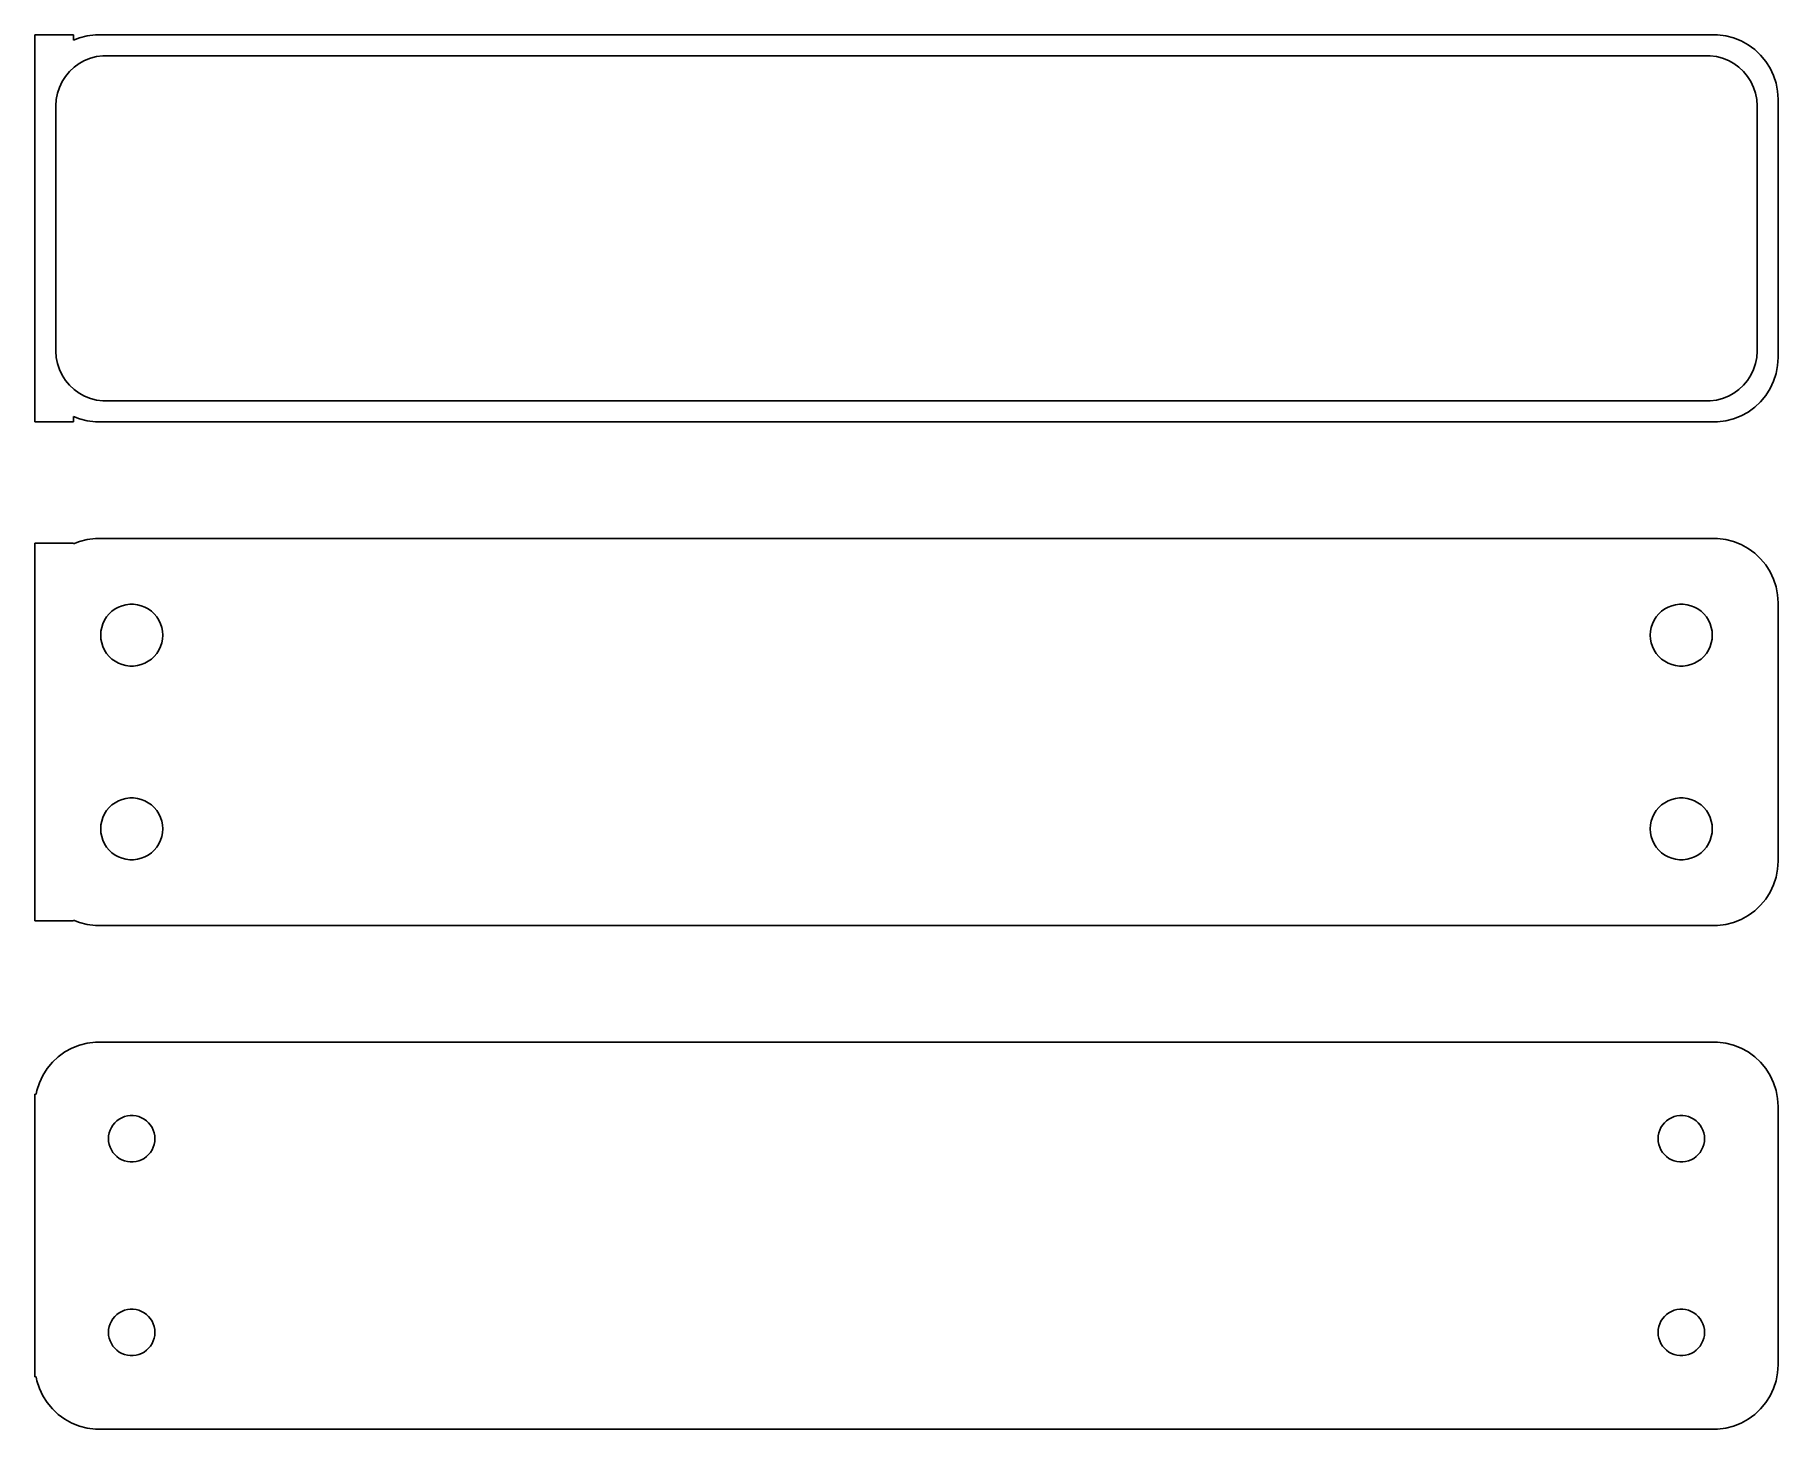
# Model space of a CAD drawing. Header units: metres. Extents: x -68 to 68, y 63 to 171.
import ezdxf

# ---------------------------------------------------------------- set-up
doc = ezdxf.new("R2010")
doc.units = ezdxf.units.M

msp = doc.modelspace()

# ---------------------------------------------------------------- linework, layer by layer
for p, q in [((-64.5, 170.99), (-67.5, 170.99)), ((-67.5, 170.99), (-67.5, 141.01)), ((-64.5, 170.575), (-64.5, 170.99)), ((-64.0451, 170.755), (-64.5, 170.575)), ((-63.4369, 170.911), (-64.0451, 170.755)), ((-62.8139, 170.99), (-63.4369, 170.911)), ((62.8139, 170.99), (-62.8139, 170.99)), ((63.4369, 170.911), (62.8139, 170.99)), ((64.0451, 170.755), (63.4369, 170.911)), ((64.6289, 170.524), (64.0451, 170.755)), ((65.1791, 170.222), (64.6289, 170.524)), ((65.6871, 169.853), (65.1791, 170.222)), ((-64.4685, 168.484), (-64.0751, 168.77)), ((-64.0751, 168.77), (-63.6489, 169.004)), ((-63.6489, 169.004), (-63.1967, 169.183)), ((-63.1967, 169.183), (-62.7256, 169.304)), ((-62.7256, 169.304), (-62.2432, 169.365)), ((-62.2432, 169.365), (62.2432, 169.365)), ((62.2432, 169.365), (62.7256, 169.304)), ((62.7256, 169.304), (63.1967, 169.183)), ((63.1967, 169.183), (63.6489, 169.004)), ((63.6489, 169.004), (64.0751, 168.77)), ((64.0751, 168.77), (64.4685, 168.484)), ((66.1448, 169.423), (65.6871, 169.853)), ((66.5451, 168.939), (66.1448, 169.423)), ((66.8815, 168.409), (66.5451, 168.939)), ((-65.3936, 167.366), (-65.133, 167.776)), ((-65.133, 167.776), (-64.823, 168.151)), ((-64.823, 168.151), (-64.4685, 168.484)), ((64.4685, 168.484), (64.823, 168.151)), ((64.823, 168.151), (65.133, 167.776)), ((65.133, 167.776), (65.3936, 167.366)), ((67.1489, 167.841), (66.8815, 168.409)), ((67.3429, 167.243), (67.1489, 167.841)), ((-65.8421, 165.985), (-65.751, 166.463)), ((-65.751, 166.463), (-65.6007, 166.926)), ((-65.6007, 166.926), (-65.3936, 167.366)), ((65.3936, 167.366), (65.6007, 166.926)), ((65.6007, 166.926), (65.751, 166.463)), ((65.751, 166.463), (65.8421, 165.985)), ((67.4606, 166.627), (67.3429, 167.243)), ((67.5, 166), (67.4606, 166.627)), ((-65.8726, 165.5), (-65.8421, 165.985)), ((-65.8726, 146.5), (-65.8726, 165.5)), ((65.8421, 165.985), (65.8726, 165.5)), ((65.8726, 165.5), (65.8726, 146.5)), ((67.5, 146), (67.5, 166)), ((-65.8421, 146.015), (-65.8726, 146.5)), ((-65.751, 145.537), (-65.8421, 146.015)), ((65.8421, 146.015), (65.751, 145.537)), ((65.8726, 146.5), (65.8421, 146.015)), ((67.4606, 145.373), (67.5, 146)), ((-65.6007, 145.074), (-65.751, 145.537)), ((-65.3936, 144.634), (-65.6007, 145.074)), ((-65.133, 144.224), (-65.3936, 144.634)), ((65.3936, 144.634), (65.133, 144.224)), ((65.6007, 145.074), (65.3936, 144.634)), ((65.751, 145.537), (65.6007, 145.074)), ((67.1489, 144.159), (67.3429, 144.757)), ((67.3429, 144.757), (67.4606, 145.373)), ((-64.823, 143.849), (-65.133, 144.224)), ((-64.4685, 143.516), (-64.823, 143.849)), ((-64.0751, 143.23), (-64.4685, 143.516)), ((-63.6489, 142.996), (-64.0751, 143.23)), ((64.0751, 143.23), (63.6489, 142.996)), ((64.4685, 143.516), (64.0751, 143.23)), ((64.823, 143.849), (64.4685, 143.516)), ((65.133, 144.224), (64.823, 143.849)), ((66.5451, 143.061), (66.8815, 143.591)), ((66.8815, 143.591), (67.1489, 144.159)), ((-63.1967, 142.817), (-63.6489, 142.996)), ((-62.7256, 142.696), (-63.1967, 142.817)), ((-62.2432, 142.635), (-62.7256, 142.696)), ((62.2432, 142.635), (-62.2432, 142.635)), ((62.7256, 142.696), (62.2432, 142.635)), ((63.1967, 142.817), (62.7256, 142.696)), ((63.6489, 142.996), (63.1967, 142.817)), ((64.6289, 141.476), (65.1791, 141.778)), ((65.1791, 141.778), (65.6871, 142.147)), ((65.6871, 142.147), (66.1448, 142.577)), ((66.1448, 142.577), (66.5451, 143.061)), ((-67.5, 141.01), (-64.5, 141.01)), ((-64.5, 141.425), (-64.0451, 141.245)), ((-64.5, 141.01), (-64.5, 141.425)), ((-64.0451, 141.245), (-63.4369, 141.089)), ((-63.4369, 141.089), (-62.8139, 141.01)), ((-62.8139, 141.01), (62.8139, 141.01)), ((62.8139, 141.01), (63.4369, 141.089)), ((63.4369, 141.089), (64.0451, 141.245)), ((64.0451, 141.245), (64.6289, 141.476)), ((-64.5, 131.615), (-67.5, 131.615)), ((-67.5, 131.615), (-67.5, 102.385)), ((-64.0451, 131.755), (-64.5, 131.575)), ((-64.5, 131.575), (-64.5, 131.615)), ((-63.4369, 131.911), (-64.0451, 131.755)), ((-62.8139, 131.99), (-63.4369, 131.911)), ((62.8139, 131.99), (-62.8139, 131.99)), ((63.4369, 131.911), (62.8139, 131.99)), ((64.0451, 131.755), (63.4369, 131.911)), ((64.6289, 131.524), (64.0451, 131.755)), ((65.1791, 131.222), (64.6289, 131.524)), ((65.6871, 130.853), (65.1791, 131.222)), ((66.1448, 130.423), (65.6871, 130.853)), ((66.5451, 129.939), (66.1448, 130.423)), ((66.8815, 129.409), (66.5451, 129.939)), ((67.1489, 128.841), (66.8815, 129.409)), ((67.3429, 128.243), (67.1489, 128.841)), ((67.4606, 127.627), (67.3429, 128.243)), ((67.5, 127), (67.4606, 127.627)), ((67.5, 107), (67.5, 127)), ((-62.2315, 125.383), (-62.1031, 125.656)), ((-62.1031, 125.656), (-61.9416, 125.911)), ((-61.9416, 125.911), (-61.7495, 126.143)), ((-61.7495, 126.143), (-61.5298, 126.349)), ((-61.5298, 126.349), (-61.286, 126.526)), ((-61.286, 126.526), (-61.0219, 126.672)), ((-61.0219, 126.672), (-60.7416, 126.783)), ((-60.7416, 126.783), (-60.4497, 126.857)), ((-60.4497, 126.857), (-60.1507, 126.895)), ((-60.1507, 126.895), (-59.8493, 126.895)), ((-59.8493, 126.895), (-59.5503, 126.857)), ((-59.5503, 126.857), (-59.2584, 126.783)), ((-59.2584, 126.783), (-58.9781, 126.672)), ((-58.9781, 126.672), (-58.714, 126.526)), ((-58.714, 126.526), (-58.4702, 126.349)), ((-58.4702, 126.349), (-58.2505, 126.143)), ((-58.2505, 126.143), (-58.0583, 125.911)), ((-58.0583, 125.911), (-57.8969, 125.656)), ((-57.8969, 125.656), (-57.7685, 125.383)), ((57.7685, 125.383), (57.8969, 125.656)), ((57.8969, 125.656), (58.0583, 125.911)), ((58.0583, 125.911), (58.2505, 126.143)), ((58.2505, 126.143), (58.4702, 126.349)), ((58.4702, 126.349), (58.714, 126.526)), ((58.714, 126.526), (58.9781, 126.672)), ((58.9781, 126.672), (59.2584, 126.783)), ((59.2584, 126.783), (59.5503, 126.857)), ((59.5503, 126.857), (59.8493, 126.895)), ((59.8493, 126.895), (60.1507, 126.895)), ((60.1507, 126.895), (60.4497, 126.857)), ((60.4497, 126.857), (60.7416, 126.783)), ((60.7416, 126.783), (61.0219, 126.672)), ((61.0219, 126.672), (61.286, 126.526)), ((61.286, 126.526), (61.5298, 126.349)), ((61.5298, 126.349), (61.7495, 126.143)), ((61.7495, 126.143), (61.9416, 125.911)), ((61.9416, 125.911), (62.1031, 125.656)), ((62.1031, 125.656), (62.2315, 125.383)), ((-62.4, 124.5), (-62.3811, 124.801)), ((-62.3811, 124.199), (-62.4, 124.5)), ((-62.3811, 124.801), (-62.3246, 125.097)), ((-62.3246, 125.097), (-62.2315, 125.383)), ((-57.7685, 125.383), (-57.6754, 125.097)), ((-57.6754, 125.097), (-57.6189, 124.801)), ((-57.6189, 124.801), (-57.6, 124.5)), ((-57.6, 124.5), (-57.6189, 124.199)), ((57.6, 124.5), (57.6189, 124.801)), ((57.6189, 124.199), (57.6, 124.5)), ((57.6189, 124.801), (57.6754, 125.097)), ((57.6754, 125.097), (57.7685, 125.383)), ((62.2315, 125.383), (62.3246, 125.097)), ((62.3246, 125.097), (62.3811, 124.801)), ((62.3811, 124.801), (62.4, 124.5)), ((62.4, 124.5), (62.3811, 124.199)), ((-62.3246, 123.903), (-62.3811, 124.199)), ((-62.2315, 123.617), (-62.3246, 123.903)), ((-62.1031, 123.344), (-62.2315, 123.617)), ((-61.9416, 123.089), (-62.1031, 123.344)), ((-61.7495, 122.857), (-61.9416, 123.089)), ((-61.5298, 122.651), (-61.7495, 122.857)), ((-58.2505, 122.857), (-58.4702, 122.651)), ((-58.0583, 123.089), (-58.2505, 122.857)), ((-57.8969, 123.344), (-58.0583, 123.089)), ((-57.7685, 123.617), (-57.8969, 123.344)), ((-57.6754, 123.903), (-57.7685, 123.617)), ((-57.6189, 124.199), (-57.6754, 123.903)), ((57.6754, 123.903), (57.6189, 124.199)), ((57.7685, 123.617), (57.6754, 123.903)), ((57.8969, 123.344), (57.7685, 123.617)), ((58.0583, 123.089), (57.8969, 123.344)), ((58.2505, 122.857), (58.0583, 123.089)), ((58.4702, 122.651), (58.2505, 122.857)), ((61.7495, 122.857), (61.5298, 122.651)), ((61.9416, 123.089), (61.7495, 122.857)), ((62.1031, 123.344), (61.9416, 123.089)), ((62.2315, 123.617), (62.1031, 123.344)), ((62.3246, 123.903), (62.2315, 123.617)), ((62.3811, 124.199), (62.3246, 123.903)), ((-61.286, 122.474), (-61.5298, 122.651)), ((-61.0219, 122.328), (-61.286, 122.474)), ((-60.7416, 122.217), (-61.0219, 122.328)), ((-60.4497, 122.143), (-60.7416, 122.217)), ((-60.1507, 122.105), (-60.4497, 122.143)), ((-59.8493, 122.105), (-60.1507, 122.105)), ((-59.5503, 122.143), (-59.8493, 122.105)), ((-59.2584, 122.217), (-59.5503, 122.143)), ((-58.9781, 122.328), (-59.2584, 122.217)), ((-58.714, 122.474), (-58.9781, 122.328)), ((-58.4702, 122.651), (-58.714, 122.474)), ((58.714, 122.474), (58.4702, 122.651)), ((58.9781, 122.328), (58.714, 122.474)), ((59.2584, 122.217), (58.9781, 122.328)), ((59.5503, 122.143), (59.2584, 122.217)), ((59.8493, 122.105), (59.5503, 122.143)), ((60.1507, 122.105), (59.8493, 122.105)), ((60.4497, 122.143), (60.1507, 122.105)), ((60.7416, 122.217), (60.4497, 122.143)), ((61.0219, 122.328), (60.7416, 122.217)), ((61.286, 122.474), (61.0219, 122.328)), ((61.5298, 122.651), (61.286, 122.474)), ((-62.1031, 110.656), (-61.9416, 110.911)), ((-61.9416, 110.911), (-61.7495, 111.143)), ((-61.7495, 111.143), (-61.5298, 111.349)), ((-61.5298, 111.349), (-61.286, 111.526)), ((-61.286, 111.526), (-61.0219, 111.672)), ((-61.0219, 111.672), (-60.7416, 111.783)), ((-60.7416, 111.783), (-60.4497, 111.857)), ((-60.4497, 111.857), (-60.1507, 111.895)), ((-60.1507, 111.895), (-59.8493, 111.895)), ((-59.8493, 111.895), (-59.5503, 111.857)), ((-59.5503, 111.857), (-59.2584, 111.783)), ((-59.2584, 111.783), (-58.9781, 111.672)), ((-58.9781, 111.672), (-58.714, 111.526)), ((-58.714, 111.526), (-58.4702, 111.349)), ((-58.4702, 111.349), (-58.2505, 111.143)), ((-58.2505, 111.143), (-58.0583, 110.911)), ((-58.0583, 110.911), (-57.8969, 110.656)), ((57.8969, 110.656), (58.0583, 110.911)), ((58.0583, 110.911), (58.2505, 111.143)), ((58.2505, 111.143), (58.4702, 111.349)), ((58.4702, 111.349), (58.714, 111.526)), ((58.714, 111.526), (58.9781, 111.672)), ((58.9781, 111.672), (59.2584, 111.783)), ((59.2584, 111.783), (59.5503, 111.857)), ((59.5503, 111.857), (59.8493, 111.895)), ((59.8493, 111.895), (60.1507, 111.895)), ((60.1507, 111.895), (60.4497, 111.857)), ((60.4497, 111.857), (60.7416, 111.783)), ((60.7416, 111.783), (61.0219, 111.672)), ((61.0219, 111.672), (61.286, 111.526)), ((61.286, 111.526), (61.5298, 111.349)), ((61.5298, 111.349), (61.7495, 111.143)), ((61.7495, 111.143), (61.9416, 110.911)), ((61.9416, 110.911), (62.1031, 110.656)), ((-62.4, 109.5), (-62.3811, 109.801)), ((-62.3811, 109.199), (-62.4, 109.5)), ((-62.3811, 109.801), (-62.3246, 110.097)), ((-62.3246, 110.097), (-62.2315, 110.383)), ((-62.2315, 110.383), (-62.1031, 110.656)), ((-57.8969, 110.656), (-57.7685, 110.383)), ((-57.7685, 110.383), (-57.6754, 110.097)), ((-57.6754, 110.097), (-57.6189, 109.801)), ((-57.6189, 109.801), (-57.6, 109.5)), ((-57.6, 109.5), (-57.6189, 109.199)), ((57.6, 109.5), (57.6189, 109.801)), ((57.6189, 109.199), (57.6, 109.5)), ((57.6189, 109.801), (57.6754, 110.097)), ((57.6754, 110.097), (57.7685, 110.383)), ((57.7685, 110.383), (57.8969, 110.656)), ((62.1031, 110.656), (62.2315, 110.383)), ((62.2315, 110.383), (62.3246, 110.097)), ((62.3246, 110.097), (62.3811, 109.801)), ((62.3811, 109.801), (62.4, 109.5)), ((62.4, 109.5), (62.3811, 109.199)), ((-62.3246, 108.903), (-62.3811, 109.199)), ((-62.2315, 108.617), (-62.3246, 108.903)), ((-62.1031, 108.344), (-62.2315, 108.617)), ((-61.9416, 108.089), (-62.1031, 108.344)), ((-61.7495, 107.857), (-61.9416, 108.089)), ((-58.0583, 108.089), (-58.2505, 107.857)), ((-57.8969, 108.344), (-58.0583, 108.089)), ((-57.7685, 108.617), (-57.8969, 108.344)), ((-57.6754, 108.903), (-57.7685, 108.617)), ((-57.6189, 109.199), (-57.6754, 108.903)), ((57.6754, 108.903), (57.6189, 109.199)), ((57.7685, 108.617), (57.6754, 108.903)), ((57.8969, 108.344), (57.7685, 108.617)), ((58.0583, 108.089), (57.8969, 108.344)), ((58.2505, 107.857), (58.0583, 108.089)), ((61.9416, 108.089), (61.7495, 107.857)), ((62.1031, 108.344), (61.9416, 108.089)), ((62.2315, 108.617), (62.1031, 108.344)), ((62.3246, 108.903), (62.2315, 108.617)), ((62.3811, 109.199), (62.3246, 108.903)), ((-61.5298, 107.651), (-61.7495, 107.857)), ((-61.286, 107.474), (-61.5298, 107.651)), ((-61.0219, 107.328), (-61.286, 107.474)), ((-60.7416, 107.217), (-61.0219, 107.328)), ((-60.4497, 107.143), (-60.7416, 107.217)), ((-60.1507, 107.105), (-60.4497, 107.143)), ((-59.8493, 107.105), (-60.1507, 107.105)), ((-59.5503, 107.143), (-59.8493, 107.105)), ((-59.2584, 107.217), (-59.5503, 107.143)), ((-58.9781, 107.328), (-59.2584, 107.217)), ((-58.714, 107.474), (-58.9781, 107.328)), ((-58.4702, 107.651), (-58.714, 107.474)), ((-58.2505, 107.857), (-58.4702, 107.651)), ((58.4702, 107.651), (58.2505, 107.857)), ((58.714, 107.474), (58.4702, 107.651)), ((58.9781, 107.328), (58.714, 107.474)), ((59.2584, 107.217), (58.9781, 107.328)), ((59.5503, 107.143), (59.2584, 107.217)), ((59.8493, 107.105), (59.5503, 107.143)), ((60.1507, 107.105), (59.8493, 107.105)), ((60.4497, 107.143), (60.1507, 107.105)), ((60.7416, 107.217), (60.4497, 107.143)), ((61.0219, 107.328), (60.7416, 107.217)), ((61.286, 107.474), (61.0219, 107.328)), ((61.5298, 107.651), (61.286, 107.474)), ((61.7495, 107.857), (61.5298, 107.651)), ((67.4606, 106.373), (67.5, 107)), ((67.1489, 105.159), (67.3429, 105.757)), ((67.3429, 105.757), (67.4606, 106.373)), ((66.1448, 103.577), (66.5451, 104.061)), ((66.5451, 104.061), (66.8815, 104.591)), ((66.8815, 104.591), (67.1489, 105.159)), ((64.6289, 102.476), (65.1791, 102.778)), ((65.1791, 102.778), (65.6871, 103.147)), ((65.6871, 103.147), (66.1448, 103.577)), ((-67.5, 102.385), (-64.5, 102.385)), ((-64.5, 102.385), (-64.5, 102.425)), ((-64.5, 102.425), (-64.0451, 102.245)), ((-64.0451, 102.245), (-63.4369, 102.089)), ((-63.4369, 102.089), (-62.8139, 102.01)), ((-62.8139, 102.01), (62.8139, 102.01)), ((62.8139, 102.01), (63.4369, 102.089)), ((63.4369, 102.089), (64.0451, 102.245)), ((64.0451, 102.245), (64.6289, 102.476)), ((-65.6871, 91.8526), (-66.1448, 91.4227)), ((-65.1791, 92.2216), (-65.6871, 91.8526)), ((-64.6289, 92.5241), (-65.1791, 92.2216)), ((-64.0451, 92.7553), (-64.6289, 92.5241)), ((-63.4369, 92.9114), (-64.0451, 92.7553)), ((-62.8139, 92.9901), (-63.4369, 92.9114)), ((62.8139, 92.9901), (-62.8139, 92.9901)), ((63.4369, 92.9114), (62.8139, 92.9901)), ((64.0451, 92.7553), (63.4369, 92.9114)), ((64.6289, 92.5241), (64.0451, 92.7553)), ((65.1791, 92.2216), (64.6289, 92.5241)), ((65.6871, 91.8526), (65.1791, 92.2216)), ((66.1448, 91.4227), (65.6871, 91.8526)), ((-66.5451, 90.9389), (-66.8815, 90.4088)), ((-66.1448, 91.4227), (-66.5451, 90.9389)), ((66.5451, 90.9389), (66.1448, 91.4227)), ((66.8815, 90.4088), (66.5451, 90.9389)), ((-67.3429, 89.2434), (-67.4, 88.9442)), ((-67.1489, 89.8406), (-67.3429, 89.2434)), ((-66.8815, 90.4088), (-67.1489, 89.8406)), ((67.1489, 89.8406), (66.8815, 90.4088)), ((67.3429, 89.2434), (67.1489, 89.8406)), ((67.4606, 88.6267), (67.3429, 89.2434)), ((-67.4, 88.9442), (-67.5, 88.9442)), ((-67.5, 88.9442), (-67.5, 67.0558)), ((67.5, 88), (67.4606, 88.6267)), ((67.5, 68), (67.5, 88)), ((-61.5773, 86.3671), (-61.4562, 86.558)), ((-61.4562, 86.558), (-61.3121, 86.7322)), ((-61.3121, 86.7322), (-61.1474, 86.8869)), ((-61.1474, 86.8869), (-60.9645, 87.0198)), ((-60.9645, 87.0198), (-60.7664, 87.1287)), ((-60.7664, 87.1287), (-60.5562, 87.2119)), ((-60.5562, 87.2119), (-60.3373, 87.2681)), ((-60.3373, 87.2681), (-60.113, 87.2964)), ((-60.113, 87.2964), (-59.887, 87.2964)), ((-59.887, 87.2964), (-59.6627, 87.2681)), ((-59.6627, 87.2681), (-59.4438, 87.2119)), ((-59.4438, 87.2119), (-59.2336, 87.1287)), ((-59.2336, 87.1287), (-59.0355, 87.0198)), ((-59.0355, 87.0198), (-58.8526, 86.8869)), ((-58.8526, 86.8869), (-58.6879, 86.7322)), ((-58.6879, 86.7322), (-58.5438, 86.558)), ((-58.5438, 86.558), (-58.4226, 86.3671)), ((58.4226, 86.3671), (58.5438, 86.558)), ((58.5438, 86.558), (58.6879, 86.7322)), ((58.6879, 86.7322), (58.8526, 86.8869)), ((58.8526, 86.8869), (59.0355, 87.0198)), ((59.0355, 87.0198), (59.2336, 87.1287)), ((59.2336, 87.1287), (59.4438, 87.2119)), ((59.4438, 87.2119), (59.6627, 87.2681)), ((59.6627, 87.2681), (59.887, 87.2964)), ((59.887, 87.2964), (60.113, 87.2964)), ((60.113, 87.2964), (60.3373, 87.2681)), ((60.3373, 87.2681), (60.5562, 87.2119)), ((60.5562, 87.2119), (60.7664, 87.1287)), ((60.7664, 87.1287), (60.9645, 87.0198)), ((60.9645, 87.0198), (61.1474, 86.8869)), ((61.1474, 86.8869), (61.3121, 86.7322)), ((61.3121, 86.7322), (61.4562, 86.558)), ((61.4562, 86.558), (61.5773, 86.3671)), ((-61.8, 85.5), (-61.7858, 85.7256)), ((-61.7858, 85.2744), (-61.8, 85.5)), ((-61.7858, 85.7256), (-61.7434, 85.9476)), ((-61.7434, 85.0524), (-61.7858, 85.2744)), ((-61.7434, 85.9476), (-61.6736, 86.1626)), ((-61.6736, 84.8374), (-61.7434, 85.0524)), ((-61.6736, 86.1626), (-61.5773, 86.3671)), ((-58.4226, 86.3671), (-58.3264, 86.1626)), ((-58.3264, 86.1626), (-58.2565, 85.9476)), ((-58.2565, 85.0524), (-58.3264, 84.8374)), ((-58.2565, 85.9476), (-58.2142, 85.7256)), ((-58.2142, 85.2744), (-58.2565, 85.0524)), ((-58.2142, 85.7256), (-58.2, 85.5)), ((-58.2, 85.5), (-58.2142, 85.2744)), ((58.2, 85.5), (58.2142, 85.7256)), ((58.2142, 85.2744), (58.2, 85.5)), ((58.2142, 85.7256), (58.2565, 85.9476)), ((58.2565, 85.0524), (58.2142, 85.2744)), ((58.2565, 85.9476), (58.3264, 86.1626)), ((58.3264, 84.8374), (58.2565, 85.0524)), ((58.3264, 86.1626), (58.4226, 86.3671)), ((61.5773, 86.3671), (61.6736, 86.1626)), ((61.6736, 86.1626), (61.7434, 85.9476)), ((61.7434, 85.0524), (61.6736, 84.8374)), ((61.7434, 85.9476), (61.7858, 85.7256)), ((61.7858, 85.2744), (61.7434, 85.0524)), ((61.7858, 85.7256), (61.8, 85.5)), ((61.8, 85.5), (61.7858, 85.2744)), ((-61.5773, 84.6328), (-61.6736, 84.8374)), ((-61.4562, 84.442), (-61.5773, 84.6328)), ((-61.3121, 84.2678), (-61.4562, 84.442)), ((-61.1474, 84.1131), (-61.3121, 84.2678)), ((-60.9645, 83.9802), (-61.1474, 84.1131)), ((-60.7664, 83.8713), (-60.9645, 83.9802)), ((-60.5562, 83.7881), (-60.7664, 83.8713)), ((-60.3373, 83.7319), (-60.5562, 83.7881)), ((-60.113, 83.7036), (-60.3373, 83.7319)), ((-59.887, 83.7036), (-60.113, 83.7036)), ((-59.6627, 83.7319), (-59.887, 83.7036)), ((-59.4438, 83.7881), (-59.6627, 83.7319)), ((-59.2336, 83.8713), (-59.4438, 83.7881)), ((-59.0355, 83.9802), (-59.2336, 83.8713)), ((-58.8526, 84.1131), (-59.0355, 83.9802)), ((-58.6879, 84.2678), (-58.8526, 84.1131)), ((-58.5438, 84.442), (-58.6879, 84.2678)), ((-58.4226, 84.6328), (-58.5438, 84.442)), ((-58.3264, 84.8374), (-58.4226, 84.6328)), ((58.4226, 84.6328), (58.3264, 84.8374)), ((58.5438, 84.442), (58.4226, 84.6328)), ((58.6879, 84.2678), (58.5438, 84.442)), ((58.8526, 84.1131), (58.6879, 84.2678)), ((59.0355, 83.9802), (58.8526, 84.1131)), ((59.2336, 83.8713), (59.0355, 83.9802)), ((59.4438, 83.7881), (59.2336, 83.8713)), ((59.6627, 83.7319), (59.4438, 83.7881)), ((59.887, 83.7036), (59.6627, 83.7319)), ((60.113, 83.7036), (59.887, 83.7036)), ((60.3373, 83.7319), (60.113, 83.7036)), ((60.5562, 83.7881), (60.3373, 83.7319)), ((60.7664, 83.8713), (60.5562, 83.7881)), ((60.9645, 83.9802), (60.7664, 83.8713)), ((61.1474, 84.1131), (60.9645, 83.9802)), ((61.3121, 84.2678), (61.1474, 84.1131)), ((61.4562, 84.442), (61.3121, 84.2678)), ((61.5773, 84.6328), (61.4562, 84.442)), ((61.6736, 84.8374), (61.5773, 84.6328)), ((-61.5773, 71.3672), (-61.4562, 71.558)), ((-61.4562, 71.558), (-61.3121, 71.7322)), ((-61.3121, 71.7322), (-61.1474, 71.8869)), ((-61.1474, 71.8869), (-60.9645, 72.0198)), ((-60.9645, 72.0198), (-60.7664, 72.1287)), ((-60.7664, 72.1287), (-60.5562, 72.2119)), ((-60.5562, 72.2119), (-60.3373, 72.2681)), ((-60.3373, 72.2681), (-60.113, 72.2964)), ((-60.113, 72.2964), (-59.887, 72.2964)), ((-59.887, 72.2964), (-59.6627, 72.2681)), ((-59.6627, 72.2681), (-59.4438, 72.2119)), ((-59.4438, 72.2119), (-59.2336, 72.1287)), ((-59.2336, 72.1287), (-59.0355, 72.0198)), ((-59.0355, 72.0198), (-58.8526, 71.8869)), ((-58.8526, 71.8869), (-58.6879, 71.7322)), ((-58.6879, 71.7322), (-58.5438, 71.558)), ((-58.5438, 71.558), (-58.4226, 71.3672)), ((58.4226, 71.3672), (58.5438, 71.558)), ((58.5438, 71.558), (58.6879, 71.7322)), ((58.6879, 71.7322), (58.8526, 71.8869)), ((58.8526, 71.8869), (59.0355, 72.0198)), ((59.0355, 72.0198), (59.2336, 72.1287)), ((59.2336, 72.1287), (59.4438, 72.2119)), ((59.4438, 72.2119), (59.6627, 72.2681)), ((59.6627, 72.2681), (59.887, 72.2964)), ((59.887, 72.2964), (60.113, 72.2964)), ((60.113, 72.2964), (60.3373, 72.2681)), ((60.3373, 72.2681), (60.5562, 72.2119)), ((60.5562, 72.2119), (60.7664, 72.1287)), ((60.7664, 72.1287), (60.9645, 72.0198)), ((60.9645, 72.0198), (61.1474, 71.8869)), ((61.1474, 71.8869), (61.3121, 71.7322)), ((61.3121, 71.7322), (61.4562, 71.558)), ((61.4562, 71.558), (61.5773, 71.3672)), ((-61.8, 70.5), (-61.7858, 70.7256)), ((-61.7858, 70.2744), (-61.8, 70.5)), ((-61.7858, 70.7256), (-61.7434, 70.9476)), ((-61.7434, 70.0524), (-61.7858, 70.2744)), ((-61.7434, 70.9476), (-61.6736, 71.1626)), ((-61.6736, 71.1626), (-61.5773, 71.3672)), ((-58.4226, 71.3672), (-58.3264, 71.1626)), ((-58.3264, 71.1626), (-58.2565, 70.9476)), ((-58.2565, 70.9476), (-58.2142, 70.7256)), ((-58.2142, 70.2744), (-58.2565, 70.0524)), ((-58.2142, 70.7256), (-58.2, 70.5)), ((-58.2, 70.5), (-58.2142, 70.2744)), ((58.2, 70.5), (58.2142, 70.7256)), ((58.2142, 70.2744), (58.2, 70.5)), ((58.2142, 70.7256), (58.2565, 70.9476)), ((58.2565, 70.0524), (58.2142, 70.2744)), ((58.2565, 70.9476), (58.3264, 71.1626)), ((58.3264, 71.1626), (58.4226, 71.3672)), ((61.5773, 71.3672), (61.6736, 71.1626)), ((61.6736, 71.1626), (61.7434, 70.9476)), ((61.7434, 70.9476), (61.7858, 70.7256)), ((61.7858, 70.2744), (61.7434, 70.0524)), ((61.7858, 70.7256), (61.8, 70.5)), ((61.8, 70.5), (61.7858, 70.2744)), ((-61.6736, 69.8374), (-61.7434, 70.0524)), ((-61.5773, 69.6329), (-61.6736, 69.8374)), ((-61.4562, 69.442), (-61.5773, 69.6329)), ((-61.3121, 69.2678), (-61.4562, 69.442)), ((-61.1474, 69.1131), (-61.3121, 69.2678)), ((-60.9645, 68.9802), (-61.1474, 69.1131)), ((-60.7664, 68.8713), (-60.9645, 68.9802)), ((-60.5562, 68.7881), (-60.7664, 68.8713)), ((-59.2336, 68.8713), (-59.4438, 68.7881)), ((-59.0355, 68.9802), (-59.2336, 68.8713)), ((-58.8526, 69.1131), (-59.0355, 68.9802)), ((-58.6879, 69.2678), (-58.8526, 69.1131)), ((-58.5438, 69.442), (-58.6879, 69.2678)), ((-58.4226, 69.6329), (-58.5438, 69.442)), ((-58.3264, 69.8374), (-58.4226, 69.6329)), ((-58.2565, 70.0524), (-58.3264, 69.8374)), ((58.3264, 69.8374), (58.2565, 70.0524)), ((58.4226, 69.6329), (58.3264, 69.8374)), ((58.5438, 69.442), (58.4226, 69.6329)), ((58.6879, 69.2678), (58.5438, 69.442)), ((58.8526, 69.1131), (58.6879, 69.2678)), ((59.0355, 68.9802), (58.8526, 69.1131)), ((59.2336, 68.8713), (59.0355, 68.9802)), ((59.4438, 68.7881), (59.2336, 68.8713)), ((60.7664, 68.8713), (60.5562, 68.7881)), ((60.9645, 68.9802), (60.7664, 68.8713)), ((61.1474, 69.1131), (60.9645, 68.9802)), ((61.3121, 69.2678), (61.1474, 69.1131)), ((61.4562, 69.442), (61.3121, 69.2678)), ((61.5773, 69.6329), (61.4562, 69.442)), ((61.6736, 69.8374), (61.5773, 69.6329)), ((61.7434, 70.0524), (61.6736, 69.8374)), ((-60.3373, 68.7319), (-60.5562, 68.7881)), ((-60.113, 68.7036), (-60.3373, 68.7319)), ((-59.887, 68.7036), (-60.113, 68.7036)), ((-59.6627, 68.7319), (-59.887, 68.7036)), ((-59.4438, 68.7881), (-59.6627, 68.7319)), ((59.6627, 68.7319), (59.4438, 68.7881)), ((59.887, 68.7036), (59.6627, 68.7319)), ((60.113, 68.7036), (59.887, 68.7036)), ((60.3373, 68.7319), (60.113, 68.7036)), ((60.5562, 68.7881), (60.3373, 68.7319)), ((67.4606, 67.3733), (67.5, 68)), ((-67.5, 67.0558), (-67.4, 67.0558)), ((-67.4, 67.0558), (-67.3429, 66.7566)), ((-67.3429, 66.7566), (-67.1489, 66.1594)), ((-67.1489, 66.1594), (-66.8815, 65.5912)), ((66.8815, 65.5912), (67.1489, 66.1594)), ((67.1489, 66.1594), (67.3429, 66.7566)), ((67.3429, 66.7566), (67.4606, 67.3733)), ((-66.8815, 65.5912), (-66.5451, 65.0611)), ((-66.5451, 65.0611), (-66.1448, 64.5773)), ((66.1448, 64.5773), (66.5451, 65.0611)), ((66.5451, 65.0611), (66.8815, 65.5912)), ((-66.1448, 64.5773), (-65.6871, 64.1474)), ((-65.6871, 64.1474), (-65.1791, 63.7784)), ((-65.1791, 63.7784), (-64.6289, 63.4759)), ((-64.6289, 63.4759), (-64.0451, 63.2447)), ((64.0451, 63.2447), (64.6289, 63.4759)), ((64.6289, 63.4759), (65.1791, 63.7784)), ((65.1791, 63.7784), (65.6871, 64.1474)), ((65.6871, 64.1474), (66.1448, 64.5773)), ((-64.0451, 63.2447), (-63.4369, 63.0886)), ((-63.4369, 63.0886), (-62.8139, 63.0099)), ((-62.8139, 63.0099), (62.8139, 63.0099)), ((62.8139, 63.0099), (63.4369, 63.0886)), ((63.4369, 63.0886), (64.0451, 63.2447))]:
    msp.add_line(p, q)

doc.saveas('drawing.dxf')
